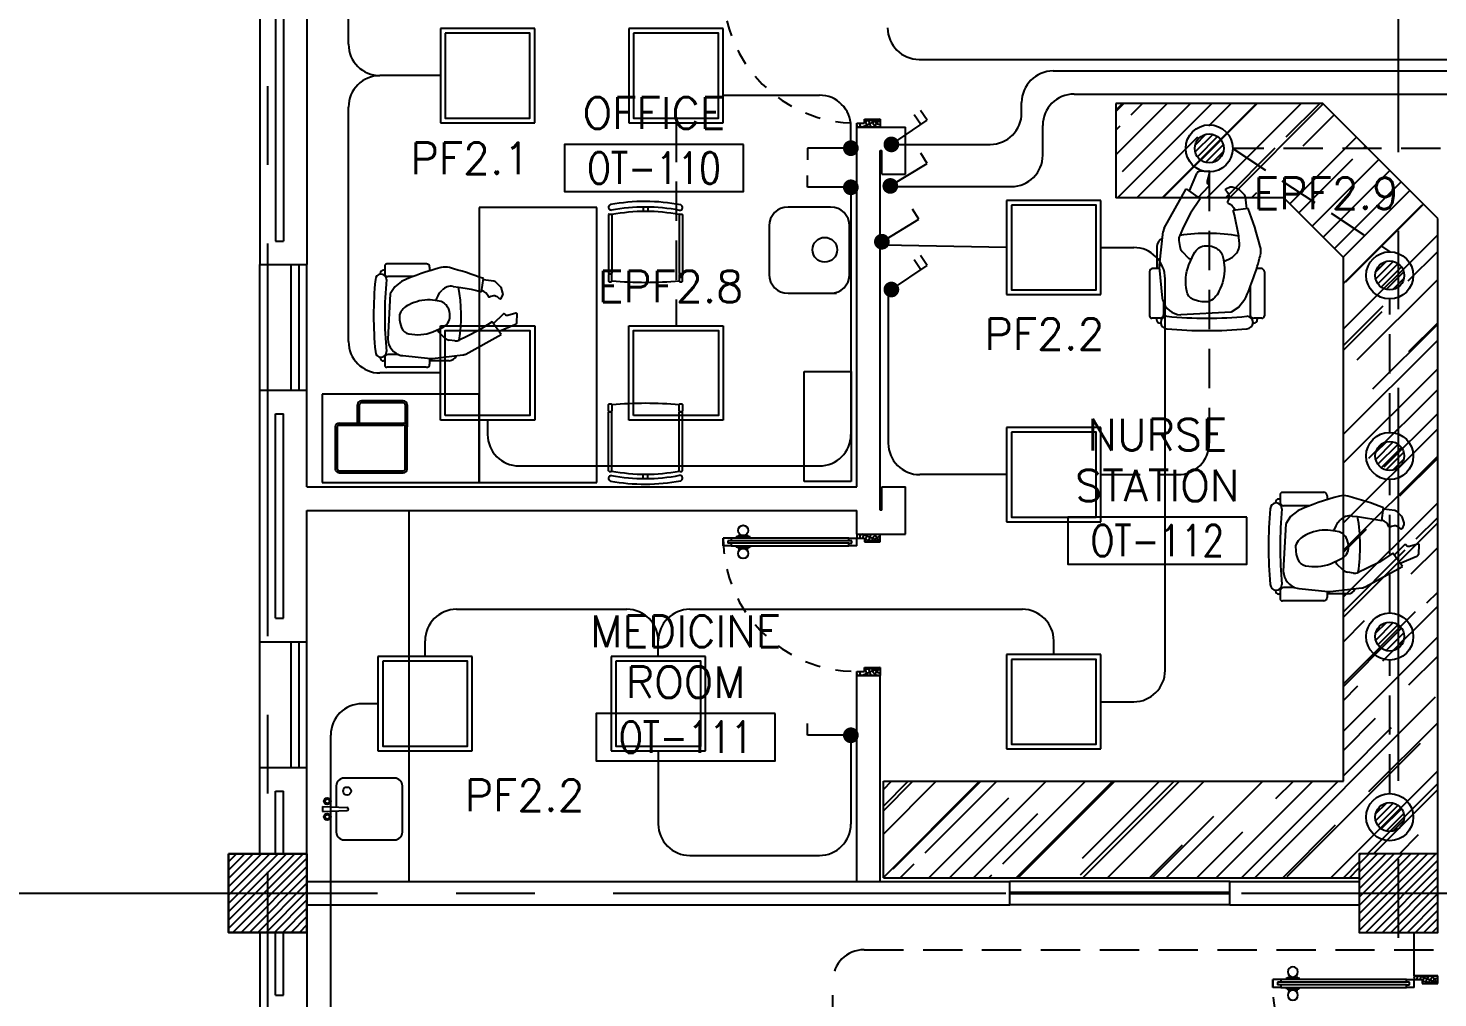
# Model space of a CAD drawing. Extents: x -0.3 to 91.9, y -1.1 to 78.4.
# Drawn here: x 8.62 to 17.6, y 49.5 to 55.67 of the extents above; entities that cross this region are included whole.
import ezdxf
from ezdxf.enums import TextEntityAlignment as Align

# ---------------------------------------------------------------- set-up
doc = ezdxf.new("R2010")
doc.units = 0
doc.header["$MEASUREMENT"] = 0
doc.header["$PDMODE"] = 34
doc.linetypes.add('CENTERX2', pattern=[4, 2.5, -0.5, 0.5, -0.5])
doc.linetypes.add('HIDDEN', pattern=[0.375, 0.25, -0.125])
doc.layers.get('0').update_dxf_attribs({"linetype": 'CONTINUOUS'})
doc.layers.get('DEFPOINTS').update_dxf_attribs({"linetype": 'CONTINUOUS'})
for name, color, linetype in [('AX-DIM', 11, 'CONTINUOUS'), ('AXES', 11, 'CENTERX2'), ('COL', 11, 'CONTINUOUS'), ('COUNTER', 7, 'CONTINUOUS'), ('DOOR', 7, 'CONTINUOUS'), ('E-CLINE', 4, 'CONTINUOUS'), ('E-HLINE', 4, 'HIDDEN'), ('E-LITE', 4, 'CONTINUOUS'), ('E-SWITCH', 4, 'CONTINUOUS'), ('E-TEXT', 4, 'CONTINUOUS'), ('HAT', 11, 'CONTINUOUS'), ('INSUL', 11, 'CONTINUOUS'), ('NON-MEDICAL', 11, 'CONTINUOUS'), ('RM-BOX', 11, 'CONTINUOUS'), ('RM-NAME', 11, 'CONTINUOUS'), ('RM-NO', 11, 'CONTINUOUS'), ('WALL', 11, 'CONTINUOUS'), ('WIN', 7, 'CONTINUOUS')]:
    doc.layers.add(name, color=color, linetype=linetype)
doc.styles.add('ROMANS', font='ROMANS.shx', dxfattribs={"width": 0.6})
doc.dimstyles.new('STANDARD in', dxfattribs={"dimtxt": 0.24, "dimasz": 0.1, "dimexe": 0.07, "dimexo": 0.05, "dimgap": 0.05, "dimtad": 1, "dimdec": 0, "dimlfac": 1000, "dimzin": 0, "dimdsep": 46, "dimtxsty": 'ROMANS', "dimblk": 'ARCHTICK', "dimcen": 0.05, "dimdle": 0.05, "dimclrd": 7, "dimclre": 7, "dimclrt": 2, "dimadec": 0, "dimazin": 0, "dimtfac": 1, "dimtdec": 0, "dimtmove": 2, "dimatfit": 3, "dimldrblk": 'ARCHTICK', "dimfxl": 0, "dimtolj": 1, "dimtzin": 0, "dimarcsym": 0})

# ---------------------------------------------------------------- blocks, each defined once
blk = doc.blocks.new('RM1')
at = {"layer": 'RM-BOX'}
blk.add_lwpolyline([(569.9, -200), (-569.9, -200), (-569.9, -500), (569.9, -500)], close=True, dxfattribs=at)
at = {"layer": 'RM-NAME', "style": 'ROMANS'}
for tag, p in [('ROOMNAME1', (0, 323.8)), ('ROOMNAME2', (0, 0))]:
    blk.add_attdef(tag, text='', height=200, dxfattribs=at).set_placement(p, align=Align.MIDDLE)
at = {"layer": 'RM-NO', "style": 'ROMANS', "width": 0.8}
blk.add_attdef('ROOMNO', text='', height=200, dxfattribs=at).set_placement((0, -350), align=Align.MIDDLE)
blk = doc.blocks.new('*X100')
at = {"color": 0}
for p, q in [((31339.2, 162702), (31827, 163189.7)), ((31339.2, 162755), (31773.9, 163189.7)), ((31339.2, 162808.1), (31720.9, 163189.7)), ((31339.2, 162861.1), (31667.9, 163189.7)), ((31339.2, 162914.1), (31614.8, 163189.7)), ((31339.2, 162967.1), (31561.8, 163189.7)), ((31339.2, 163020.2), (31508.8, 163189.7)), ((31339.2, 163073.2), (31455.7, 163189.7)), ((31339.2, 163126.2), (31402.7, 163189.7)), ((31339.2, 163179.3), (31349.7, 163189.7)), ((31380, 162689.7), (31839.2, 163149)), ((31433, 162689.7), (31839.2, 163095.9)), ((31486.1, 162689.7), (31839.2, 163042.9)), ((31539.1, 162689.7), (31839.2, 162989.9)), ((31592.1, 162689.7), (31839.2, 162936.8)), ((31645.2, 162689.7), (31839.2, 162883.8)), ((31698.2, 162689.7), (31839.2, 162830.8)), ((31751.2, 162689.7), (31839.2, 162777.7)), ((31804.3, 162689.7), (31839.2, 162724.7))]:
    blk.add_line(p, q, dxfattribs=at)
blk = doc.blocks.new('*X99')
at = {"color": 0}
for p, q in [((24139.2, 162714.5), (24614.5, 163189.7)), ((24139.2, 162767.5), (24561.4, 163189.7)), ((24139.2, 162820.5), (24508.4, 163189.7)), ((24139.2, 162873.6), (24455.4, 163189.7)), ((24139.2, 162926.6), (24402.4, 163189.7)), ((24139.2, 162979.6), (24349.3, 163189.7)), ((24139.2, 163032.7), (24296.3, 163189.7)), ((24139.2, 163085.7), (24243.3, 163189.7)), ((24139.2, 163138.7), (24190.2, 163189.7)), ((24167.5, 162689.7), (24639.2, 163161.4)), ((24220.5, 162689.7), (24639.2, 163108.4)), ((24273.6, 162689.7), (24639.2, 163055.4)), ((24326.6, 162689.7), (24639.2, 163002.3)), ((24379.6, 162689.7), (24639.2, 162949.3)), ((24432.7, 162689.7), (24639.2, 162896.3)), ((24485.7, 162689.7), (24639.2, 162843.2)), ((24538.7, 162689.7), (24639.2, 162790.2)), ((24591.8, 162689.7), (24639.2, 162737.2))]:
    blk.add_line(p, q, dxfattribs=at)
blk = doc.blocks.new('_ARCHTICK')
at = {"color": 0, "linetype": 'ByBlock', "const_width": 0.15}
blk.add_lwpolyline([(-0.5, -0.5), (0.5, 0.5)], dxfattribs=at)
blk = doc.blocks.new('*D159')
at = {"layer": 'AX-DIM', "color": 7, "lineweight": -2, "ltscale": 0.3}
for p, q in [((9.8048, 64.82), (1.6133, 64.82)), ((1.6833, 5.45), (1.6833, 64.87)), ((10.4833, 5.5), (1.6133, 5.5))]:
    blk.add_line(p, q, dxfattribs=at)
at = {"layer": 'DEFPOINTS', "color": 0, "ltscale": 0.3}
for p in [(1.6833, 64.82), (9.8548, 64.82), (10.5333, 5.5)]:
    blk.add_point(p, dxfattribs=at)
at = {"layer": 'AX-DIM', "color": 7, "lineweight": -2, "ltscale": 0.3, "xscale": 0.1, "yscale": 0.1, "zscale": 0.1}
for p, rotation in [((1.6833, 64.82), 90), ((1.6833, 5.5), 270)]:
    blk.add_blockref('_ARCHTICK', p, dxfattribs=dict(at, rotation=rotation))
at = {"layer": 'AX-DIM', "color": 2, "ltscale": 0.3, "insert": (1.5133, 35.16), "char_height": 0.24, "attachment_point": 5, "rotation": 90, "style": 'ROMANS'}
blk.add_mtext('\\A1;59320', dxfattribs=at)
blk = doc.blocks.new('COL50')
at = {"layer": 'COL'}
blk.add_lwpolyline([(-250, 250), (-250, -250), (250, -250), (250, 250)], close=True, dxfattribs=at)
blk = doc.blocks.new('*D179')
at = {"layer": 'AX-DIM', "color": 7, "lineweight": -2, "ltscale": 0.3}
for p, q in [((4.675, 40.87), (4.675, 77.0684)), ((9.9, 64.87), (9.9, 77.0684)), ((4.625, 76.9984), (9.95, 76.9984))]:
    blk.add_line(p, q, dxfattribs=at)
at = {"layer": 'DEFPOINTS', "color": 0, "ltscale": 0.3}
for p in [(9.9, 76.9984), (9.9, 64.82), (4.675, 40.82)]:
    blk.add_point(p, dxfattribs=at)
at = {"layer": 'AX-DIM', "color": 7, "lineweight": -2, "ltscale": 0.3, "xscale": 0.1, "yscale": 0.1, "zscale": 0.1, "rotation": 180}
blk.add_blockref('_ARCHTICK', (4.675, 76.9984), dxfattribs=at)
at = {"layer": 'AX-DIM', "color": 7, "lineweight": -2, "ltscale": 0.3, "xscale": 0.1, "yscale": 0.1, "zscale": 0.1}
blk.add_blockref('_ARCHTICK', (9.9, 76.9984), dxfattribs=at)
at = {"layer": 'AX-DIM', "color": 2, "ltscale": 0.3, "insert": (7.2875, 77.1684), "char_height": 0.24, "attachment_point": 5, "style": 'ROMANS'}
blk.add_mtext('\\A1;5225', dxfattribs=at)
blk = doc.blocks.new('A1')
at = {"layer": 'COUNTER'}
for p, q in [((1318.5, 0), (0, 0)), ((0, 0), (0, -600)), ((2050, -731.5), (1318.5, 0)), ((1070, -600), (0, -600)), ((1450, -980), (1070, -600)), ((2050, -4775), (2050, -731.5)), ((1450, -4312.5), (1450, -980)), ((-1480, -4312.5), (1450, -4312.5)), ((-1480, -4927.4), (-1480, -4312.5)), ((-1480, -4927.4), (1550, -4927.4))]:
    blk.add_line(p, q, dxfattribs=at)
blk = doc.blocks.new('A$C272A55A0')
at = {"layer": 'DOOR', "color": 0, "linetype": 'ByBlock'}
for p, q in [((0, 900.4), (0, 1050.4)), ((50, 1050.4), (0, 1050.4)), ((50, 950.4), (50, 1050.4)), ((1750, 950.4), (1750, 1050.4)), ((1750, 1050.4), (1800, 1050.4)), ((1800, 1050.4), (1800, 900.4)), ((0, 900.4), (25, 900.4)), ((25, 950.4), (50, 950.4)), ((25, 900.4), (25, 950.4)), ((75, 900.4), (25, 900.4)), ((25, 850.4), (25, 900.4)), ((75, 900.4), (75, 850.4)), ((1725, 900.4), (1775, 900.4)), ((1725, 900.4), (1725, 850.4)), ((1775, 950.4), (1750, 950.4)), ((1775, 900.4), (1775, 950.4)), ((1800, 900.4), (1775, 900.4)), ((1775, 850.4), (1775, 900.4)), ((42, 850.4), (25, 850.4)), ((58, 870.4), (42, 870.4)), ((42, 870.4), (42, 850.4)), ((58, 850.4), (58, 870.4)), ((75, 850.4), (58, 850.4)), ((1725, 850.4), (1742, 850.4)), ((1742, 870.4), (1758, 870.4)), ((1742, 850.4), (1742, 870.4)), ((1758, 870.4), (1758, 850.4)), ((1758, 850.4), (1775, 850.4)), ((1717.8, 160.1), (1708.8, 160.1)), ((1708.8, 95.3), (1708.8, 160.1)), ((1717.8, 95.3), (1708.8, 95.3)), ((1725, 172.7), (1717.8, 172.7)), ((1717.8, 172.7), (1717.8, 82.7)), ((1717.8, 95.3), (1717.8, 160.1)), ((1775, 172.7), (1782.2, 172.7)), ((1782.2, 172.7), (1782.2, 82.7)), ((1782.2, 160.1), (1791.2, 160.1)), ((1782.2, 95.3), (1782.2, 160.1)), ((1782.2, 95.3), (1791.2, 95.3)), ((1791.2, 95.3), (1791.2, 160.1)), ((25, 50.4), (42, 50.4)), ((25, 50.4), (25, 0.4)), ((25, 0.4), (75, 0.4)), ((75, 0.4), (25, 0.4)), ((42, 50.4), (42, 30.4)), ((42, 30.4), (58, 30.4)), ((58, 50.4), (75, 50.4)), ((58, 50.4), (58, 30.4)), ((75, 50.4), (75, 0.4)), ((1725, 82.7), (1717.8, 82.7)), ((1742, 50.4), (1725, 50.4)), ((1725, 50.4), (1725, 0.4)), ((1775, 0.4), (1725, 0.4)), ((1725, 0.4), (1775, 0.4)), ((1742, 50.4), (1742, 30.4)), ((1758, 30.4), (1742, 30.4)), ((1775, 50.4), (1758, 50.4)), ((1758, 50.4), (1758, 30.4)), ((1775, 82.7), (1782.2, 82.7)), ((1775, 50.4), (1775, 0.4))]:
    blk.add_line(p, q, dxfattribs=at)
at = {"layer": 'DOOR', "color": 9, "linetype": 'ByBlock'}
for p, q in [((50, 1050.4), (0, 1010.2)), ((50, 1050.4), (0, 936.6)), ((50, 1050.4), (36.6, 950.4)), ((1750, 1050.4), (1800, 1010.2)), ((1750, 1050.4), (1800, 936.6)), ((1750, 1050.4), (1763.4, 950.4))]:
    blk.add_line(p, q, dxfattribs=at)
at = {"layer": 'DOOR', "linetype": 'ByBlock'}
for p, q in [((25, 850.4), (25, 50.4)), ((42, 850.4), (42, 50.4)), ((58, 850.4), (58, 50.4)), ((75, 50.4), (75, 850.4)), ((1725, 50.4), (1725, 850.4)), ((1742, 850.4), (1742, 50.4)), ((1758, 850.4), (1758, 50.4)), ((1775, 850.4), (1775, 50.4))]:
    blk.add_line(p, q, dxfattribs=at)
at = {"layer": 'DOOR', "color": 0, "linetype": 'ByBlock'}
for centre in [(1676.5, 127.7), (1823.5, 127.7)]:
    blk.add_circle(centre, 32.4, dxfattribs=at)
at = {"layer": 'DOOR', "color": 9, "linetype": 'ByBlock'}
for centre, radius, start, end in [((50, 1050.4), 54.4, 203.20738, 270), ((50, 1050.4), 74.4, 227.77643, 270), ((50, 1050.4), 34.4, 180, 270), ((50, 1050.4), 14.4, 180, 270), ((1750, 1050.4), 14.4, 270, 0), ((1750, 1050.4), 34.4, 270, 0), ((1750, 1050.4), 54.4, 270, 336.79262), ((1750, 1050.4), 74.4, 270, 312.22357), ((50, 1050.4), 94.4, 238.01819, 270), ((50, 1050.4), 114.4, 244.08384, 257.37743), ((50, 1050.4), 134.4, 248.15985, 259.28002), ((50, 1050.4), 154.4, 251.10529, 256.28577), ((1750, 1050.4), 94.4, 270, 301.98181), ((1750, 1050.4), 114.4, 282.62257, 295.91616), ((1750, 1050.4), 134.4, 280.71998, 291.84015), ((1750, 1050.4), 154.4, 283.71423, 288.89471)]:
    blk.add_arc(centre, radius, start, end, dxfattribs=at)
at = {"layer": 'DOOR', "linetype": 'HIDDEN', "ltscale": 0.5}
for centre, start, end in [((50, 851.4), 268.31738, 3.29648), ((1750, 851.4), 176.70352, 271.68262)]:
    blk.add_arc(centre, 851.4, start, end, dxfattribs=at)
at = {"layer": 'WALL', "linetype": 'ByBlock'}
blk.add_line((1800, 900.4), (1800, 1050.4), dxfattribs=at)
blk = doc.blocks.new('DOOR90')
at = {"layer": 'DOOR', "color": 0, "linetype": 'ByBlock'}
for p, q in [((-150, 0), (-150, -25)), ((-150, 0), (0, 0)), ((0, -50), (0, 0)), ((-1000, -25), (-1000, -75)), ((-1000, -75), (-1000, -25)), ((-950, -25), (-1000, -25)), ((-950, -75), (-1000, -75)), ((-970, -42), (-970, -58)), ((-950, -42), (-970, -42)), ((-950, -58), (-970, -58)), ((-950, -25), (-950, -42)), ((-950, -58), (-950, -75)), ((-917.6, -25), (-917.6, -17.8)), ((-827.6, -17.8), (-917.6, -17.8)), ((-917.6, -75), (-917.6, -82.2)), ((-827.6, -82.2), (-917.6, -82.2)), ((-905, -17.8), (-905, -8.8)), ((-905, -8.8), (-840.2, -8.8)), ((-905, -17.8), (-840.2, -17.8)), ((-905, -82.2), (-905, -91.2)), ((-905, -82.2), (-840.2, -82.2)), ((-840.2, -17.8), (-840.2, -8.8)), ((-840.2, -82.2), (-840.2, -91.2)), ((-827.6, -25), (-827.6, -17.8)), ((-827.6, -75), (-827.6, -82.2)), ((-200, -42), (-200, -25)), ((-200, -25), (-150, -25)), ((-180, -42), (-200, -42)), ((-200, -75), (-200, -58)), ((-200, -58), (-180, -58)), ((-150, -75), (-200, -75)), ((-180, -58), (-180, -42)), ((-150, -75), (-150, -25)), ((-150, -25), (-100, -25)), ((-100, -25), (-100, -50)), ((-100, -50), (0, -50)), ((-905, -91.2), (-840.2, -91.2)), ((-150, -900), (-150, -875)), ((-150, -875), (-100, -875)), ((-100, -850), (0, -850)), ((-100, -875), (-100, -850)), ((0, -850), (0, -900)), ((0, -900), (-150, -900)), ((-150, -900), (0, -900))]:
    blk.add_line(p, q, dxfattribs=at)
at = {"layer": 'DOOR', "color": 9, "linetype": 'ByBlock'}
for p, q in [((0, -50), (-113.7, 0)), ((0, -50), (-40.1, 0)), ((0, -50), (-100, -36.6)), ((0, -850), (-113.7, -900)), ((0, -850), (-100, -863.4)), ((0, -850), (-40.1, -900))]:
    blk.add_line(p, q, dxfattribs=at)
at = {"layer": 'DOOR', "linetype": 'ByBlock'}
for p, q in [((-200, -25), (-950, -25)), ((-200, -42), (-950, -42)), ((-200, -58), (-950, -58)), ((-950, -75), (-200, -75))]:
    blk.add_line(p, q, dxfattribs=at)
at = {"layer": 'DOOR', "color": 0, "linetype": 'ByBlock'}
for centre in [(-872.6, 23.5), (-872.6, -123.5)]:
    blk.add_circle(centre, 32.4, dxfattribs=at)
at = {"layer": 'DOOR', "color": 9, "linetype": 'ByBlock'}
for centre, radius, start, end in [((0, -50), 154.4, 161.10529, 166.28577), ((0, -50), 134.4, 158.15985, 169.28002), ((0, -50), 94.4, 148.01819, 180), ((0, -50), 74.4, 137.77643, 180), ((0, -50), 114.4, 154.08384, 167.37743), ((0, -50), 54.4, 113.20738, 180), ((0, -50), 34.4, 90, 180), ((0, -50), 14.4, 90, 180), ((0, -850), 154.4, 193.71423, 198.89471), ((0, -850), 134.4, 190.71998, 201.84015), ((0, -850), 94.4, 180, 211.98181), ((0, -850), 74.4, 180, 222.22357), ((0, -850), 54.4, 180, 246.79262), ((0, -850), 34.4, 180, 270), ((0, -850), 14.4, 180, 270)]:
    blk.add_arc(centre, radius, start, end, dxfattribs=at)
at = {"layer": 'DOOR', "linetype": 'HIDDEN', "ltscale": 0.5}
blk.add_arc((-150, -25), 850, 180, 270, dxfattribs=at)
blk = doc.blocks.new('*X59')
at = {"color": 0}
for p, q in [((21548.527, 18540.142), (21548.801, 18540.415)), ((21548.529, 18539.966), (21548.977, 18540.414)), ((21548.584, 18539.845), (21549.098, 18540.359)), ((21548.672, 18539.756), (21549.187, 18540.271)), ((21548.793, 18539.7), (21549.243, 18540.15)), ((21548.966, 18539.696), (21549.246, 18539.977))]:
    blk.add_line(p, q, dxfattribs=at)
blk = doc.blocks.new('SPOT')
at = {"layer": 'E-LITE'}
for radius in [0.6, 0.369]:
    blk.add_circle((0, 0), radius, dxfattribs=at)
at = {"layer": 'E-LITE', "color": 8}
blk.add_blockref('*X59', (-21548.886, -18540.056), dxfattribs=at)
blk = doc.blocks.new('L42')
at = {"layer": 'E-LITE'}
for p, q in [((0.3, 0.3), (-0.3, 0.3)), ((-0.3, 0.3), (-0.3, -0.3)), ((0.3, -0.3), (0.3, 0.3)), ((-0.3, -0.3), (0.3, -0.3))]:
    blk.add_line(p, q, dxfattribs=at)
at = {"layer": 'E-LITE', "color": 8}
blk.add_lwpolyline([(-0.27, 0.27), (-0.27, -0.27), (0.27, -0.27), (0.27, 0.27)], close=True, dxfattribs=at)
blk = doc.blocks.new('1G1W')
for p, q in [((0, 0), (0.55, 0)), ((0.55, 0), (0.55, -0.15))]:
    blk.add_line(p, q)
at = {"const_width": 0.1}
blk.add_lwpolyline([(-0.05, 0, 1), (0.05, 0, 1)], format="xyb", close=True, dxfattribs=at)
blk = doc.blocks.new('2G1W')
for p, q in [((0, 0), (0.55, 0)), ((0.45, 0), (0.45, -0.15)), ((0.55, 0), (0.55, -0.15))]:
    blk.add_line(p, q)
at = {"const_width": 0.1}
blk.add_lwpolyline([(-0.05, 0, 1), (0.05, 0, 1)], format="xyb", close=True, dxfattribs=at)

msp = doc.modelspace()

# ---------------------------------------------------------------- hatches: boundary and pattern name
at = {"layer": 'COUNTER'}
h = msp.add_hatch(dxfattribs=at)
h.set_pattern_fill('AR-RROOF', color=11, scale=0.3, angle=45, style=0)
h.set_pattern_definition([(45, (-275968.1855, -57293.01293), (0.25455844123, 0.67882250994), [4.5, -0.6, 1.5, -0.3]), (45, (-275968.00943, -57292.62473), (-0.49426764005, 0.07000357134), [0.9, -0.099, 1.8, -0.225]), (45, (-275968.25975, -57292.72655), (0.96095811563, 1.24521504167), [2.4, -0.42, 1.2, -0.3])])
h.paths.add_polyline_path([(16.62, 54.595), (17, 54.215), (17, 53.77), (17.35, 53.77), (17.35, 54.7135), (16.8685, 55.195), (15.55, 55.195), (15.55, 54.595)])
h.paths.add_polyline_path([(17.35, 53.77), (17, 53.77), (17, 50.8825), (14.07, 50.8825), (14.07, 50.2676), (17.1, 50.2676), (17.1, 50.42), (17.35, 50.42)])
h.paths.add_polyline_path([(17.6, 53.77), (17.35, 53.77), (17.35, 50.42), (17.6, 50.42)])
h.paths.add_polyline_path([(17.35, 54.7135), (17.35, 53.77), (17.6, 53.77), (17.6, 54.4635)])

# ---------------------------------------------------------------- linework, layer by layer
at = {"layer": 'AXES'}
for p, q in [((10.15, 43.805), (10.15, 77.6984)), ((17.35, -1.1143), (17.35, 77.6984)), ((0.35, 50.17), (68.39, 50.17))]:
    msp.add_line(p, q, dxfattribs=at)
at = {"layer": 'E-CLINE', "color": 4}
for p, q in [((10.6645, 55.5727), (10.6645, 57.0575)), ((11.25, 55.3727), (10.8645, 55.3727)), ((10.6645, 53.6803), (10.6645, 55.1727)), ((15.8636, 51.5879), (15.8636, 54.0787)), ((11.25, 53.4803), (10.8645, 53.4803)), ((11.3522, 51.9762), (12.4367, 51.9762)), ((12.8367, 51.9762), (14.9547, 51.9762)), ((11.1522, 51.6755), (11.1522, 51.7762)), ((12.6367, 51.6755), (12.6367, 51.7762)), ((10.8522, 51.3755), (10.7513, 51.3755)), ((15.4547, 51.3879), (15.6636, 51.3879)), ((10.5513, 48.1201), (10.5513, 51.1755))]:
    msp.add_line(p, q, dxfattribs=at)
at = {"layer": 'E-CLINE', "color": 4, "linetype": 'ByBlock'}
for p, q in [((15.4547, 54.2787), (15.6636, 54.2787)), ((15.1547, 51.6879), (15.1547, 51.7762))]:
    msp.add_line(p, q, dxfattribs=at)
at = {"layer": 'E-CLINE', "color": 4}
for centre, start, end in [((10.8645, 55.5727), 180, 270), ((10.8645, 55.1727), 90, 180), ((10.8645, 53.6803), 180, 270), ((11.3522, 51.7762), 90, 180), ((12.4367, 51.7762), 0, 90), ((12.8367, 51.7762), 90, 180), ((15.6636, 51.5879), 270, 0), ((10.7513, 51.1755), 90, 180)]:
    msp.add_arc(centre, 0.2, start, end, dxfattribs=at)
at = {"layer": 'E-CLINE', "color": 4, "linetype": 'ByBlock'}
for centre, start, end in [((15.6636, 54.0787), 0, 90), ((15.9447, 53.0333), 270, 0), ((14.9547, 51.7762), 0, 90)]:
    msp.add_arc(centre, 0.2, start, end, dxfattribs=at)
at = {"layer": 'E-HLINE', "color": 4}
for p, q in [((12.75, 55.0727), (12.75, 53.7803)), ((17.6175, 54.9094), (16.2947, 54.9094)), ((16.2947, 54.9094), (17.2938, 54.2511)), ((16.1447, 54.7594), (16.1447, 53.0333)), ((17.2938, 53.102), (17.2938, 53.9511)), ((15.4547, 52.8333), (15.9447, 52.8333)), ((17.2938, 51.953), (17.2938, 52.802)), ((17.2938, 50.8039), (17.2938, 51.653)), ((13.9478, 49.8101), (17.6175, 49.8101)), ((13.7478, 48.5201), (13.7478, 49.6101))]:
    msp.add_line(p, q, dxfattribs=at)
msp.add_arc((13.9478, 49.6101), 0.2, 90, 180, dxfattribs=at)
at = {"layer": 'E-SWITCH', "color": 4}
for p, q in [((14.2972, 55.4758), (19.0523, 55.4758)), ((15.1503, 55.402), (19.366, 55.402)), ((13.05, 55.2481), (13.6629, 55.2481)), ((14.9503, 55.1348), (14.9503, 55.202)), ((15.2847, 55.2552), (18.3859, 55.2552)), ((13.8629, 54.9358), (13.8629, 55.0481)), ((15.0847, 54.8663), (15.0847, 55.0552)), ((14.1209, 54.9348), (14.7503, 54.9348)), ((14.1209, 54.6663), (14.8847, 54.6663)), ((13.8629, 54.6368), (13.8629, 53.089)), ((14.8547, 54.2787), (14.0735, 54.2942)), ((14.1012, 53.9981), (14.1012, 53.0333)), ((11.55, 53.1803), (11.55, 53.089)), ((11.75, 52.889), (13.6629, 52.889)), ((14.8547, 52.8333), (14.3012, 52.8333)), ((12.6367, 51.0755), (12.6367, 50.6101)), ((13.8629, 51.1498), (13.8629, 50.6101)), ((12.8367, 50.4101), (13.6629, 50.4101))]:
    msp.add_line(p, q, dxfattribs=at)
for centre, start, end in [((14.2972, 55.6758), 180, 270), ((15.1503, 55.202), 90, 180), ((13.6629, 55.0481), 0, 90), ((15.2847, 55.0552), 90, 180), ((14.7503, 55.1348), 270, 0), ((14.8847, 54.8663), 270, 0), ((11.75, 53.089), 180, 270), ((13.6629, 53.089), 270, 0), ((14.3012, 53.0333), 180, 270), ((12.8367, 50.6101), 180, 270), ((13.6629, 50.6101), 270, 0)]:
    msp.add_arc(centre, 0.2, start, end, dxfattribs=at)
at = {"layer": 'INSUL'}
for p, q in [((10.2, 57.12), (10.2, 54.32)), ((10.25, 57.12), (10.25, 54.32)), ((10.2, 54.32), (10.25, 54.32)), ((10.2, 51.92), (10.2, 53.22)), ((10.2, 53.22), (10.25, 53.22)), ((10.25, 51.92), (10.25, 53.22)), ((10.2, 51.92), (10.25, 51.92)), ((10.2, 50.82), (10.25, 50.82)), ((10.2, 50.42), (10.2, 50.82)), ((10.25, 50.42), (10.25, 50.82)), ((10.2, 49.52), (10.2, 49.92)), ((10.25, 49.52), (10.25, 49.92)), ((10.2, 49.52), (10.25, 49.52))]:
    msp.add_line(p, q, dxfattribs=at)
at = {"layer": 'NON-MEDICAL'}
for p, q in [((15.8585, 54.4012), (15.9971, 54.6528)), ((15.9971, 54.6528), (16.0864, 54.5878)), ((16.0864, 54.5878), (16.0262, 54.4977)), ((12.2463, 54.5339), (11.4963, 54.5339)), ((11.4963, 54.5339), (11.4963, 52.7839)), ((12.2463, 52.7839), (12.2463, 54.5339)), ((12.324, 54.491), (12.3208, 54.4878)), ((12.3208, 54.4878), (12.3208, 54.1143)), ((12.324, 54.491), (12.3375, 54.491)), ((12.3375, 54.491), (12.3408, 54.4878)), ((12.3408, 54.4878), (12.3408, 54.1143)), ((12.5401, 54.5362), (12.5401, 54.5082)), ((12.5706, 54.5362), (12.5706, 54.5082)), ((12.774, 54.491), (12.7708, 54.4878)), ((12.7708, 54.4878), (12.7708, 54.1143)), ((12.774, 54.491), (12.7875, 54.491)), ((12.7875, 54.491), (12.7908, 54.4878)), ((12.7908, 54.4878), (12.7908, 54.1143)), ((13.7343, 54.5361), (13.4627, 54.5361)), ((16.0262, 54.4977), (15.9815, 54.4101)), ((16.2974, 54.5154), (16.3921, 54.528)), ((16.3047, 54.4876), (16.2974, 54.5154)), ((16.3322, 54.3514), (16.3047, 54.4876)), ((13.3424, 54.4158), (13.3424, 54.1078)), ((13.8546, 54.1078), (13.8546, 54.4158)), ((15.9815, 54.4101), (15.9565, 54.3551)), ((15.8272, 54.1655), (15.8519, 54.3805)), ((15.952, 54.3242), (15.9573, 54.2848)), ((16.3362, 54.3156), (16.3322, 54.3514)), ((16.3366, 54.313), (16.3362, 54.3156)), ((15.8116, 54.2841), (15.8116, 54.146)), ((15.9717, 54.2543), (16.012, 54.2104)), ((16.012, 54.2104), (16.0308, 54.2043)), ((16.27, 54.2055), (16.2919, 54.2169)), ((16.2919, 54.2169), (16.3098, 54.2339)), ((10.895, 54.1338), (10.8876, 54.1338)), ((10.895, 54.1605), (10.895, 54.1134)), ((11.1605, 54.1743), (10.9088, 54.1743)), ((11.1808, 54.154), (11.1808, 54.1302)), ((15.7645, 54.1235), (15.7645, 53.8439)), ((15.8278, 54.146), (15.787, 54.146)), ((15.8474, 53.9556), (15.8271, 54.1533)), ((16.2362, 54.1904), (16.27, 54.2055)), ((16.4732, 54.146), (16.4468, 54.146)), ((16.4957, 54.1235), (16.4957, 53.8439)), ((10.8668, 54.113), (10.8668, 54.1096)), ((11.0749, 54.0933), (10.9152, 54.0933)), ((11.0024, 54.0629), (10.9586, 54.0285)), ((11.3311, 54.0311), (11.3334, 54.0307)), ((11.3334, 54.0307), (11.3656, 54.0271)), ((11.5119, 53.9958), (11.5233, 54.081)), ((12.324, 54.111), (12.3208, 54.1143)), ((12.324, 54.111), (12.3375, 54.111)), ((12.3408, 54.1143), (12.3375, 54.111)), ((12.774, 54.111), (12.7708, 54.1143)), ((12.774, 54.111), (12.7875, 54.111)), ((12.7908, 54.1143), (12.7875, 54.111)), ((10.9302, 53.9831), (10.9145, 53.6954)), ((10.9586, 54.0285), (10.9302, 53.9831)), ((11.2207, 53.9407), (11.2343, 53.9711)), ((11.2343, 53.9711), (11.2445, 53.9909)), ((11.2445, 53.9909), (11.2599, 54.007)), ((11.3656, 54.0271), (11.4072, 54.0206)), ((11.4072, 54.0206), (11.4445, 54.0133)), ((11.4445, 54.0133), (11.4869, 54.0023)), ((11.4869, 54.0023), (11.5119, 53.9958)), ((13.4627, 53.9875), (13.7706, 53.9875)), ((15.849, 53.9429), (15.8474, 53.9556)), ((16.3719, 53.9479), (16.3337, 53.8992)), ((16.4057, 54.0284), (16.4057, 53.8509)), ((15.8545, 53.9267), (15.8545, 53.8509)), ((16.2834, 53.8676), (15.9636, 53.8502)), ((16.3337, 53.8992), (16.2834, 53.8676)), ((11.5784, 53.8059), (11.4973, 53.7517)), ((11.6369, 53.7255), (11.5784, 53.8059)), ((15.8321, 53.8285), (15.7798, 53.8285)), ((15.8095, 53.8285), (15.8095, 53.8203)), ((15.8364, 53.7972), (15.8326, 53.7972)), ((16.4276, 53.7972), (16.4238, 53.7972)), ((16.4804, 53.8285), (16.4281, 53.8285)), ((16.4507, 53.8285), (16.4507, 53.8203)), ((11.2387, 53.739), (11.2332, 53.7558)), ((11.2782, 53.7026), (11.2387, 53.739)), ((11.3411, 53.6849), (11.3056, 53.6897)), ((11.4184, 53.7115), (11.3689, 53.689)), ((11.4104, 53.6008), (11.6369, 53.7255)), ((11.4973, 53.7517), (11.4184, 53.7115)), ((10.8668, 53.5809), (10.8668, 53.5774)), ((10.9834, 53.5972), (10.9152, 53.5972)), ((10.998, 53.5922), (11.0094, 53.5908)), ((11.0094, 53.5908), (11.1873, 53.5725)), ((11.1983, 53.5726), (11.3918, 53.5949)), ((10.895, 53.5567), (10.8876, 53.5567)), ((10.895, 53.577), (10.895, 53.53)), ((11.1605, 53.5162), (10.9088, 53.5162)), ((11.1808, 53.5732), (11.1808, 53.5364)), ((11.305, 53.5586), (11.1808, 53.5586)), ((13.5655, 52.7898), (13.5655, 53.4898)), ((13.5655, 53.4898), (13.8655, 53.4898)), ((13.8655, 53.4898), (13.8655, 52.7898)), ((10.4963, 53.3464), (10.4963, 52.7839)), ((11.4963, 53.3464), (10.4963, 53.3464)), ((11.4963, 52.7839), (11.4963, 53.3464)), ((10.7217, 53.1615), (10.7217, 53.2777)), ((10.7217, 53.1615), (10.7217, 53.2777)), ((10.7342, 53.1615), (10.7342, 53.2777)), ((10.7342, 53.1615), (10.7342, 53.2777)), ((11.0129, 53.3027), (10.7467, 53.3027)), ((11.0129, 53.3027), (10.7467, 53.3027)), ((11.0129, 53.2902), (10.7467, 53.2902)), ((11.0129, 53.2902), (10.7467, 53.2902)), ((11.0254, 53.2777), (11.0254, 53.1581)), ((11.0254, 53.2777), (11.0254, 53.1581)), ((11.0379, 53.2777), (11.0379, 53.1365)), ((11.0379, 53.2777), (11.0379, 53.1365)), ((12.324, 53.2332), (12.3208, 53.2299)), ((12.3208, 52.8565), (12.3208, 53.2299)), ((12.324, 53.2332), (12.3375, 53.2332)), ((12.3408, 53.2299), (12.3375, 53.2332)), ((12.3408, 52.8565), (12.3408, 53.2299)), ((12.774, 53.2332), (12.7708, 53.2299)), ((12.7708, 52.8565), (12.7708, 53.2299)), ((12.774, 53.2332), (12.7875, 53.2332)), ((12.7908, 53.2299), (12.7875, 53.2332)), ((12.7908, 52.8565), (12.7908, 53.2299)), ((10.5804, 53.1365), (10.5804, 52.8702)), ((10.5804, 53.1365), (10.5804, 52.8702)), ((10.5929, 53.1365), (10.5929, 52.8702)), ((10.5929, 53.1365), (10.5929, 52.8702)), ((10.6054, 53.1615), (11.0129, 53.1615)), ((10.6054, 53.1615), (11.0129, 53.1615)), ((10.6054, 53.149), (11.0129, 53.149)), ((10.6054, 53.149), (11.0129, 53.149)), ((11.0254, 52.8702), (11.0254, 53.1365)), ((11.0254, 52.8702), (11.0254, 53.1365)), ((11.0379, 52.8702), (11.0379, 53.1365)), ((11.0379, 52.8702), (11.0379, 53.1365)), ((10.4963, 52.7839), (11.4963, 52.7839)), ((10.6054, 52.8577), (11.0129, 52.8577)), ((10.6054, 52.8577), (11.0129, 52.8577)), ((10.6054, 52.8452), (11.0129, 52.8452)), ((10.6054, 52.8452), (11.0129, 52.8452)), ((11.4963, 52.7839), (12.2463, 52.7839)), ((11.4963, 52.7839), (12.2463, 52.7839)), ((12.324, 52.8532), (12.3208, 52.8565)), ((12.324, 52.8532), (12.3375, 52.8532)), ((12.3375, 52.8532), (12.3408, 52.8565)), ((12.5401, 52.808), (12.5401, 52.8361)), ((12.5706, 52.808), (12.5706, 52.8361)), ((12.774, 52.8532), (12.7708, 52.8565)), ((12.774, 52.8532), (12.7875, 52.8532)), ((12.7875, 52.8532), (12.7908, 52.8565)), ((13.8655, 52.7898), (13.5655, 52.7898)), ((16.5958, 52.7062), (16.5958, 52.6568)), ((16.8744, 52.7207), (16.6103, 52.7207)), ((16.8957, 52.6995), (16.8957, 52.6745)), ((11.05, 50.2413), (11.05, 52.608)), ((16.5663, 52.6564), (16.5663, 52.6528)), ((16.5958, 52.6782), (16.5881, 52.6782)), ((16.7846, 52.6357), (16.617, 52.6357)), ((16.7086, 52.6038), (16.6626, 52.5677)), ((17.2443, 52.5419), (17.2551, 52.6229)), ((16.6327, 52.5201), (16.6163, 52.2181)), ((16.6626, 52.5677), (16.6327, 52.5201)), ((16.9376, 52.4756), (16.9519, 52.5075)), ((16.9519, 52.5075), (16.9626, 52.5282)), ((16.9626, 52.5282), (16.9787, 52.5451)), ((17.0534, 52.5704), (17.0559, 52.5701)), ((17.0559, 52.5701), (17.0896, 52.5663)), ((17.0896, 52.5663), (17.2443, 52.5419)), ((17.3129, 52.3341), (17.2279, 52.2773)), ((17.3743, 52.2498), (17.3129, 52.3341)), ((16.9565, 52.2639), (16.9507, 52.2816)), ((16.9979, 52.2258), (16.9565, 52.2639)), ((17.1451, 52.235), (17.0931, 52.2114)), ((17.1367, 52.1189), (17.3743, 52.2498)), ((17.2279, 52.2773), (17.1451, 52.235)), ((17.064, 52.2071), (17.0267, 52.2122)), ((16.5663, 52.098), (16.5663, 52.0944)), ((16.5958, 52.0726), (16.5881, 52.0726)), ((16.5958, 52.094), (16.5958, 52.0446)), ((16.6886, 52.1151), (16.617, 52.1151)), ((16.7039, 52.1099), (16.7158, 52.1084)), ((16.7158, 52.1084), (16.9026, 52.0892)), ((16.8957, 52.0899), (16.8957, 52.0513)), ((17.0261, 52.0746), (16.8957, 52.0746)), ((16.9141, 52.0893), (17.1171, 52.1127)), ((16.8744, 52.0301), (16.6103, 52.0301)), ((10.9573, 50.9018), (10.6362, 50.9018)), ((10.5863, 50.852), (10.5863, 50.7155)), ((11.0072, 50.559), (11.0072, 50.852)), ((10.4981, 50.7215), (10.4981, 50.6895)), ((10.4981, 50.7215), (10.6534, 50.7155)), ((10.4981, 50.6895), (10.6534, 50.6955)), ((10.5863, 50.6955), (10.5863, 50.559)), ((10.6362, 50.5092), (10.9573, 50.5092))]:
    msp.add_line(p, q, dxfattribs=at)
for points in [[(16.0734, 54.5977), (16.1426, 54.6683, 0.445833), (16.142, 54.6779), (16.1401, 54.6794, -0.30427), (16.1335, 54.7), (16.1495, 54.7555, 0.509983), (16.143, 54.7637), (16.0813, 54.7616, 0.292523), (16.0641, 54.7496), (16.0174, 54.6384)], [(16.3844, 54.5257), (16.3753, 54.6011, 0.166504), (16.3706, 54.611), (16.3368, 54.645, 0.116666), (16.3302, 54.6492), (16.2901, 54.6627, 0.181583), (16.2783, 54.6623), (16.251, 54.651, 0.566275), (16.2496, 54.6415, -0.372711), (16.2618, 54.57, 0.458371), (16.2644, 54.5619, -0.210622), (16.3086, 54.5155)], [(16.2418, 54.1502, -0.128062), (16.2068, 54.0008, -0.215717), (16.1353, 53.9327), (16.1003, 53.9335), (16.076, 53.9376), (16.0427, 53.9482, -0.242433), (16.0013, 54.0002, -0.136513), (16.0145, 54.1682), (16.0472, 54.2381, -0.297129), (16.127, 54.2902, -0.138986), (16.1905, 54.2736, -0.105167), (16.2178, 54.2494), (16.2292, 54.2274), (16.2348, 54.2014), (16.2413, 54.1503)], [(11.5225, 54.0741), (11.5904, 54.0659, -0.166504), (11.5992, 54.0616), (11.6299, 54.0313, -0.116666), (11.6336, 54.0253), (11.6458, 53.9892, -0.181583), (11.6454, 53.9786), (11.6352, 53.954, -0.566275), (11.6266, 53.9527, 0.372711), (11.5624, 53.9637, -0.458371), (11.5551, 53.9661, 0.210622), (11.5133, 54.0058)], [(11.1845, 53.9457, 0.128062), (11.0501, 53.9142, 0.215717), (10.9888, 53.8499), (10.9895, 53.8184), (10.9932, 53.7965), (11.0027, 53.7666, 0.242433), (11.0495, 53.7293, 0.136513), (11.2008, 53.7411), (11.2636, 53.7707, 0.297129), (11.3105, 53.8425, 0.138986), (11.2956, 53.8996, 0.105167), (11.2738, 53.9242), (11.254, 53.9344), (11.2306, 53.9395), (11.1846, 53.9453)], [(11.5873, 53.7942), (11.6508, 53.8565, -0.445833), (11.6594, 53.856), (11.6608, 53.8542, 0.30427), (11.6793, 53.8483), (11.7293, 53.8627, -0.509983), (11.7367, 53.8568), (11.7347, 53.8013, -0.292523), (11.724, 53.7858), (11.6239, 53.7438)], [(17.2543, 52.6156), (17.3255, 52.607, -0.166504), (17.3348, 52.6025), (17.367, 52.5706, -0.116666), (17.3709, 52.5644), (17.3837, 52.5265, -0.181583), (17.3833, 52.5153), (17.3726, 52.4896, -0.566275), (17.3636, 52.4882, 0.372711), (17.2962, 52.4997, -0.458371), (17.2885, 52.5022, 0.210622), (17.2446, 52.544)], [(16.8996, 52.4809, 0.128062), (16.7586, 52.4478, 0.215717), (16.6942, 52.3803), (16.695, 52.3473), (16.6989, 52.3243), (16.7088, 52.2928, 0.242433), (16.758, 52.2538, 0.136513), (16.9167, 52.2662), (16.9826, 52.2971, 0.297129), (17.0318, 52.3725, 0.138986), (17.0162, 52.4324, 0.105167), (16.9933, 52.4582), (16.9726, 52.469), (16.948, 52.4743), (16.8997, 52.4804)], [(17.3223, 52.3218), (17.3889, 52.3872, -0.445833), (17.398, 52.3867), (17.3994, 52.3849, 0.30427), (17.4189, 52.3786), (17.4713, 52.3937, -0.509983), (17.4791, 52.3876), (17.477, 52.3293, -0.292523), (17.4658, 52.313), (17.3607, 52.2689)]]:
    msp.add_lwpolyline(points, format="xyb", dxfattribs=at)
for points in [[(12.3208, 54.1078), (12.3208, 54.0643), (12.324, 54.061), (12.3375, 54.061), (12.3408, 54.0643), (12.3408, 54.1078), (12.3375, 54.111), (12.324, 54.111)], [(12.7708, 54.1078), (12.7708, 54.0643), (12.774, 54.061), (12.7875, 54.061), (12.7908, 54.0643), (12.7908, 54.1078), (12.7875, 54.111), (12.774, 54.111)], [(12.3208, 53.2365), (12.3208, 53.2799), (12.324, 53.2832), (12.3375, 53.2832), (12.3408, 53.2799), (12.3408, 53.2365), (12.3375, 53.2332), (12.324, 53.2332)], [(12.7708, 53.2365), (12.7708, 53.2799), (12.774, 53.2832), (12.7875, 53.2832), (12.7908, 53.2799), (12.7908, 53.2365), (12.7875, 53.2332), (12.774, 53.2332)]]:
    msp.add_lwpolyline(points, close=True, dxfattribs=at)
for centre, radius in [((13.6969, 54.2644), 0.0787), ((10.6558, 50.82), 0.0255), ((10.5292, 50.7553), 0.0217), ((10.5292, 50.7553), 0.014), ((10.5292, 50.6557), 0.0217), ((10.5292, 50.6557), 0.014)]:
    msp.add_circle(centre, radius, dxfattribs=at)
for centre, radius, start, end in [((12.5511, 53.3583), 1.2133, 79.15201, 100.42289), ((12.3384, 54.5349), 0.018, 112.35344, 270.55688), ((12.5511, 53.3582), 1.178, 79.17075, 100.4161), ((12.5558, 53.3644), 1.1438, 79.16569, 100.83431), ((12.7726, 54.5333), 0.018, 269.44312, 67.64656), ((13.4627, 54.4158), 0.1203, 90, 180), ((13.7343, 54.4158), 0.1203, 0, 90), ((14.0773, 53.6472), 2.4762, 14.943, 20.80249), ((15.9078, 54.3741), 0.0562, 151.15891, 173.43344), ((15.867, 54.2841), 0.0554, 111.40875, 180), ((16.0077, 54.3318), 0.0563, 155.5623, 187.75503), ((16.1301, 53.1654), 1.2032, 80.33141, 98.27601), ((16.2477, 54.2991), 0.09, 313.62382, 8.92866), ((16.0131, 54.2924), 0.0563, 187.75503, 222.61873), ((14.8056, 54.6529), 1.7177, 335.76561, 345.70768), ((16.3611, 54.2567), 0.1125, 345.70768, 14.943), ((10.8876, 54.113), 0.0208, 90, 180), ((10.9088, 54.1605), 0.0138, 90, 180), ((11.637, 52.6532), 1.5459, 104.29232, 114.23439), ((11.1605, 54.154), 0.0203, 0, 90), ((11.2803, 54.0531), 0.1013, 75.057, 104.29232), ((10.7318, 51.9977), 2.2286, 69.19751, 75.057), ((15.787, 54.1235), 0.0225, 90, 180), ((15.8831, 54.1591), 0.0563, 173.43344, 185.86997), ((16.4732, 54.1235), 0.0225, 0, 90), ((13.1906, 53.8452), 2.3664, 174.44787, 185.55213), ((10.8709, 54.0742), 0.0356, 0, 180), ((10.9152, 54.1134), 0.0201, 180, 270), ((13.1908, 53.8452), 2.2958, 174.2765, 185.7235), ((11.3185, 53.9511), 0.081, 81.07134, 136.37618), ((12.5558, 56.2486), 2.1916, 264.36999, 275.63001), ((13.4627, 54.1078), 0.1203, 180, 270), ((13.7343, 54.1078), 0.1203, 270, 0), ((10.2982, 53.8452), 1.0829, 351.72399, 9.66859), ((15.9694, 53.9745), 0.1245, 194.70655, 267.32506), ((15.8321, 53.8509), 0.0224, 270, 0), ((16.4281, 53.8509), 0.0224, 180, 270), ((15.7798, 53.8439), 0.0154, 180, 270), ((15.8326, 53.8203), 0.0231, 180, 270), ((15.8757, 53.8017), 0.0396, 90, 270), ((16.1301, 56.3794), 2.5509, 264.2765, 275.7235), ((16.1301, 56.3792), 2.6294, 264.44787, 275.55213), ((16.3845, 53.8017), 0.0396, 270, 90), ((16.4276, 53.8203), 0.0231, 270, 0), ((16.4804, 53.8439), 0.0154, 270, 0), ((11.0264, 53.7006), 0.112, 182.67494, 255.29345), ((11.3125, 53.7399), 0.0506, 227.38127, 262.24497), ((11.3479, 53.7351), 0.0506, 262.24497, 294.4377), ((10.8709, 53.6163), 0.0356, 180, 0), ((10.9152, 53.577), 0.0201, 90, 180), ((11.305, 53.6084), 0.0498, 270, 338.59125), ((11.386, 53.6452), 0.0506, 276.56656, 298.84109), ((10.8876, 53.5774), 0.0208, 180, 270), ((10.9088, 53.53), 0.0138, 180, 270), ((11.1605, 53.5364), 0.0203, 270, 0), ((11.1925, 53.6229), 0.0506, 264.13003, 276.56656), ((10.7467, 53.2777), 0.025, 90, 180), ((10.7467, 53.2777), 0.025, 90, 180), ((10.7467, 53.2777), 0.0125, 90, 180), ((10.7467, 53.2777), 0.0125, 90, 180), ((11.0129, 53.2777), 0.025, 0, 90), ((11.0129, 53.2777), 0.025, 0, 90), ((11.0129, 53.2777), 0.0125, 0, 90), ((11.0129, 53.2777), 0.0125, 0, 90), ((12.5558, 51.0956), 2.1916, 84.36999, 95.63001), ((10.6054, 53.1365), 0.025, 90, 180), ((10.6054, 53.1365), 0.025, 90, 180), ((10.6054, 53.1365), 0.0125, 90, 180), ((10.6054, 53.1365), 0.0125, 90, 180), ((11.0129, 53.1365), 0.025, 0, 90), ((11.0129, 53.1365), 0.025, 0, 90), ((11.0129, 53.1365), 0.0125, 0, 90), ((11.0129, 53.1365), 0.0125, 0, 90), ((10.6054, 52.8702), 0.025, 180, 270), ((10.6054, 52.8702), 0.025, 180, 270), ((10.6054, 52.8702), 0.0125, 180, 270), ((10.6054, 52.8702), 0.0125, 180, 270), ((11.0129, 52.8702), 0.025, 270, 0), ((11.0129, 52.8702), 0.025, 270, 0), ((11.0129, 52.8702), 0.0125, 270, 0), ((11.0129, 52.8702), 0.0125, 270, 0), ((12.3384, 52.8093), 0.018, 89.44312, 247.64656), ((12.5511, 53.986), 1.2133, 259.57711, 280.84799), ((12.5511, 53.986), 1.178, 259.5839, 280.82925), ((12.5558, 53.9799), 1.1438, 259.16569, 280.83431), ((12.7726, 52.811), 0.018, 292.35344, 90.55688), ((16.6103, 52.7062), 0.0145, 90, 180), ((17.3744, 51.1245), 1.6223, 104.29232, 114.23439), ((16.8744, 52.6995), 0.0213, 0, 90), ((17.0002, 52.5936), 0.1063, 75.057, 104.29232), ((16.4245, 50.4367), 2.3386, 69.19751, 75.057), ((19.0048, 52.3754), 2.4833, 174.44787, 185.55213), ((16.5705, 52.6157), 0.0374, 0, 180), ((16.5881, 52.6564), 0.0218, 90, 180), ((16.617, 52.6568), 0.0211, 180, 270), ((19.005, 52.3754), 2.4092, 174.2765, 185.7235), ((17.0402, 52.4865), 0.085, 81.07134, 136.37618), ((15.9695, 52.3754), 1.1363, 351.72399, 9.66859), ((16.7337, 52.2236), 0.1176, 182.67494, 255.29345), ((17.0339, 52.2649), 0.0531, 227.38127, 262.24497), ((17.0711, 52.2598), 0.0531, 262.24497, 294.4377), ((16.5705, 52.1351), 0.0374, 180, 0), ((16.5881, 52.0944), 0.0218, 180, 270), ((16.617, 52.094), 0.0211, 90, 180), ((16.908, 52.1421), 0.0531, 264.13003, 276.56656), ((17.0261, 52.1269), 0.0523, 270, 338.59125), ((17.1111, 52.1654), 0.0531, 276.56656, 298.84109), ((16.6103, 52.0446), 0.0145, 180, 270), ((16.8744, 52.0513), 0.0213, 270, 0), ((10.6362, 50.852), 0.0499, 90, 180), ((10.9573, 50.852), 0.0499, 0, 90), ((10.6534, 50.7055), 0.00997, 270, 90), ((10.6362, 50.559), 0.0499, 180, 270), ((10.9573, 50.559), 0.0499, 270, 0)]:
    msp.add_arc(centre, radius, start, end, dxfattribs=at)
at = {"layer": 'WALL'}
for p, q in [((10.1, 57.12), (10.1, 54.17)), ((10.4, 56.095), (10.4, 54.17)), ((13.9, 55.045), (14.21, 55.045)), ((13.9, 52.755), (13.9, 55.045)), ((14.21, 54.745), (14.21, 55.045)), ((14.05, 52.6081), (14.0501, 54.895)), ((14.0501, 54.895), (14.0601, 54.895)), ((14.0601, 54.745), (14.0601, 54.895)), ((14.0601, 54.745), (14.21, 54.745)), ((10.1, 54.17), (10.4, 54.17)), ((10.1, 51.77), (10.1, 53.37)), ((10.1, 53.37), (10.4, 53.37)), ((10.4, 52.755), (10.4, 53.37)), ((10.4, 52.755), (13.9, 52.755)), ((14.06, 52.6081), (14.06, 52.755)), ((14.06, 52.755), (14.21, 52.755)), ((14.21, 52.455), (14.21, 52.755)), ((10.4, 51.77), (10.4, 52.605)), ((10.4, 52.605), (13.9, 52.605)), ((13.9, 52.455), (13.9, 52.605)), ((14.06, 52.6081), (14.05, 52.6081)), ((13.9, 52.455), (14.21, 52.455)), ((10.1, 51.77), (10.4, 51.77)), ((13.9, 51.555), (14.05, 51.555)), ((13.9, 50.2413), (13.9, 51.5549)), ((14.05, 50.2413), (14.05, 51.555)), ((10.1, 50.97), (10.4, 50.97)), ((10.1, 50.42), (10.1, 50.97)), ((10.4, 50.42), (10.4, 50.97)), ((10.4, 50.245), (14.875, 50.245)), ((14.875, 50.095), (14.875, 50.245)), ((16.275, 50.095), (16.275, 50.245)), ((16.275, 50.245), (17.1, 50.245)), ((10.4, 50.095), (14.875, 50.095)), ((16.275, 50.095), (17.1, 50.095)), ((10.1, 49.92), (10.1, 49.37)), ((10.4, 49.92), (10.4, 49.37)), ((17.45, 49.645), (17.45, 49.92))]:
    msp.add_line(p, q, dxfattribs=at)
at = {"layer": 'WALL', "linetype": 'ByBlock', "ltscale": 0.3}
for points in [[(9.9, 50.42), (10.4, 50.42), (10.4, 49.92), (9.9, 49.92)], [(17.1, 49.92), (17.6, 49.92), (17.6, 50.42), (17.1, 50.42)]]:
    msp.add_lwpolyline(points, close=True, dxfattribs=at)
at = {"layer": 'WIN'}
for p, q in [((10.1, 53.37), (10.1, 54.17)), ((10.3, 53.37), (10.3, 54.17)), ((10.35, 53.37), (10.35, 54.17)), ((10.4, 53.37), (10.4, 54.17)), ((10.1, 50.97), (10.1, 51.77)), ((10.3, 50.97), (10.3, 51.77)), ((10.35, 50.97), (10.35, 51.77)), ((10.4, 50.97), (10.4, 51.77)), ((16.275, 50.245), (14.875, 50.245)), ((16.275, 50.175), (14.875, 50.175)), ((16.275, 50.165), (14.875, 50.165)), ((16.275, 50.095), (14.875, 50.095))]:
    msp.add_line(p, q, dxfattribs=at)

# ---------------------------------------------------------------- block references
at = {"layer": 'COL', "xscale": 0.0009999999892897904, "yscale": 0.000999999996565748, "zscale": 0.001}
for p in [(10.15, 50.17), (17.35, 50.17)]:
    msp.add_blockref('COL50', p, dxfattribs=at)
at = {"layer": 'DOOR', "color": 0, "linetype": 'ByBlock', "ltscale": 0.3, "xscale": 0.0009999999892897904, "yscale": 0.000999999996565748, "zscale": 0.001}
for p in [(14.05, 55.945), (14.05, 52.455)]:
    msp.add_blockref('DOOR90', p, dxfattribs=at)
at = {"layer": 'DOOR', "color": 0, "linetype": 'ByBlock', "xscale": -0.000999999996565748, "yscale": 0.000999999996565748, "zscale": 0.001, "rotation": 270}
msp.add_blockref('A$C272A55A0', (16.5496, 47.845), dxfattribs=at)
at = {"layer": 'E-LITE'}
for p in [(11.55, 55.3727), (12.75, 55.3727), (15.1547, 54.2787), (15.1547, 52.8333), (11.1522, 51.3755), (12.6367, 51.3755), (15.1547, 51.3879)]:
    msp.add_blockref('L42', p, dxfattribs=at)
at = {"layer": 'E-LITE', "xscale": 0.25, "yscale": 0.25, "zscale": 0.25}
for p in [(16.1447, 54.9094), (17.2938, 54.1011), (17.2938, 52.952), (17.2938, 51.803), (17.2938, 50.6539)]:
    msp.add_blockref('SPOT', p, dxfattribs=at)
at = {"layer": 'E-LITE', "xscale": -1, "rotation": 180}
for p in [(11.55, 53.4803), (12.75, 53.4803)]:
    msp.add_blockref('L42', p, dxfattribs=at)
at = {"layer": 'E-SWITCH', "color": 4, "yscale": 0.5, "zscale": 0.5}
for name, p, xscale, rotation in [('2G1W', (14.1209, 54.9348), -0.4999999999846332, 213.9789079984345), ('1G1W', (14.1141, 54.6704), -0.4999999999862184, 211.5528051664871), ('1G1W', (13.8629, 54.6618), 0.5, 180), ('1G1W', (14.0604, 54.3155), -0.4999999999862184, 211.5528051664871), ('2G1W', (14.1209, 54.0114), -0.4999999999846332, 213.9789079984345), ('1G1W', (13.8629, 51.1748), 0.5, 180)]:
    msp.add_blockref(name, p, dxfattribs=dict(at, xscale=xscale, rotation=rotation))
at = {"layer": 'E-SWITCH', "color": 4, "xscale": -0.5, "yscale": 0.5, "zscale": 0.5}
msp.add_blockref('1G1W', (13.8629, 54.9108), dxfattribs=at)
at = {"layer": 'HAT', "xscale": 0.0009999999892897904, "yscale": 0.000999999996565748, "zscale": 0.001}
for name in ['*X99', '*X100']:
    msp.add_blockref(name, (-14.2392, -112.7697), dxfattribs=at)
at = {"layer": 'RM-NAME', "xscale": 0.0009999999892897904, "yscale": 0.000999999996565748, "zscale": 0.001}
for p, values in [((12.6093, 55.1347), {'ROOMNO': 'OT-110', 'ROOMNAME2': 'OFFICE'}), ((15.8143, 52.7637), {'ROOMNO': 'OT-112', 'ROOMNAME2': 'STATION', 'ROOMNAME1': 'NURSE'}), ((12.8118, 51.5125), {'ROOMNO': 'OT-111', 'ROOMNAME2': 'ROOM', 'ROOMNAME1': 'MEDICINE'})]:
    msp.add_blockref('RM1', p, dxfattribs=at).add_auto_attribs(values)
at = {"layer": 'WALL', "xscale": 0.0009999999892897904, "yscale": 0.000999999996565748, "zscale": 0.001}
msp.add_blockref('A1', (15.55, 55.195), dxfattribs=at)

# ---------------------------------------------------------------- texts
at = {"layer": 'E-TEXT', "color": 4, "style": 'ROMANS'}
for s, p in [(' PF2.1', (10.9224, 54.7463)), ('EPF2.9', (16.4272, 54.5235)), ('EPF2.8', (12.2516, 53.9307)), (' PF2.2', (14.5773, 53.6279)), (' PF2.2', (11.2679, 50.6926))]:
    msp.add_text(s, height=0.2, dxfattribs=at).set_placement(p)

# ---------------------------------------------------------------- dimensions: what is measured, and where the dimension line sits
at = {"layer": 'AX-DIM'}
dim = msp.add_linear_dim(base=(9.9, 76.9984), p1=(4.675, 40.82), p2=(9.9, 64.82), dimstyle='STANDARD in', dxfattribs=at)
dim.commit()
dim.dimension.update_dxf_attribs({"geometry": '*D179', "text_midpoint": (7.2875, 77.1684)})
dim = msp.add_linear_dim(base=(1.6833, 64.82), p1=(10.5333, 5.5), p2=(9.8548, 64.82), angle=90, dimstyle='STANDARD in', dxfattribs=at)
dim.commit()
dim.dimension.update_dxf_attribs({"geometry": '*D159', "text_midpoint": (1.5133, 35.16)})

doc.saveas('drawing.dxf')
